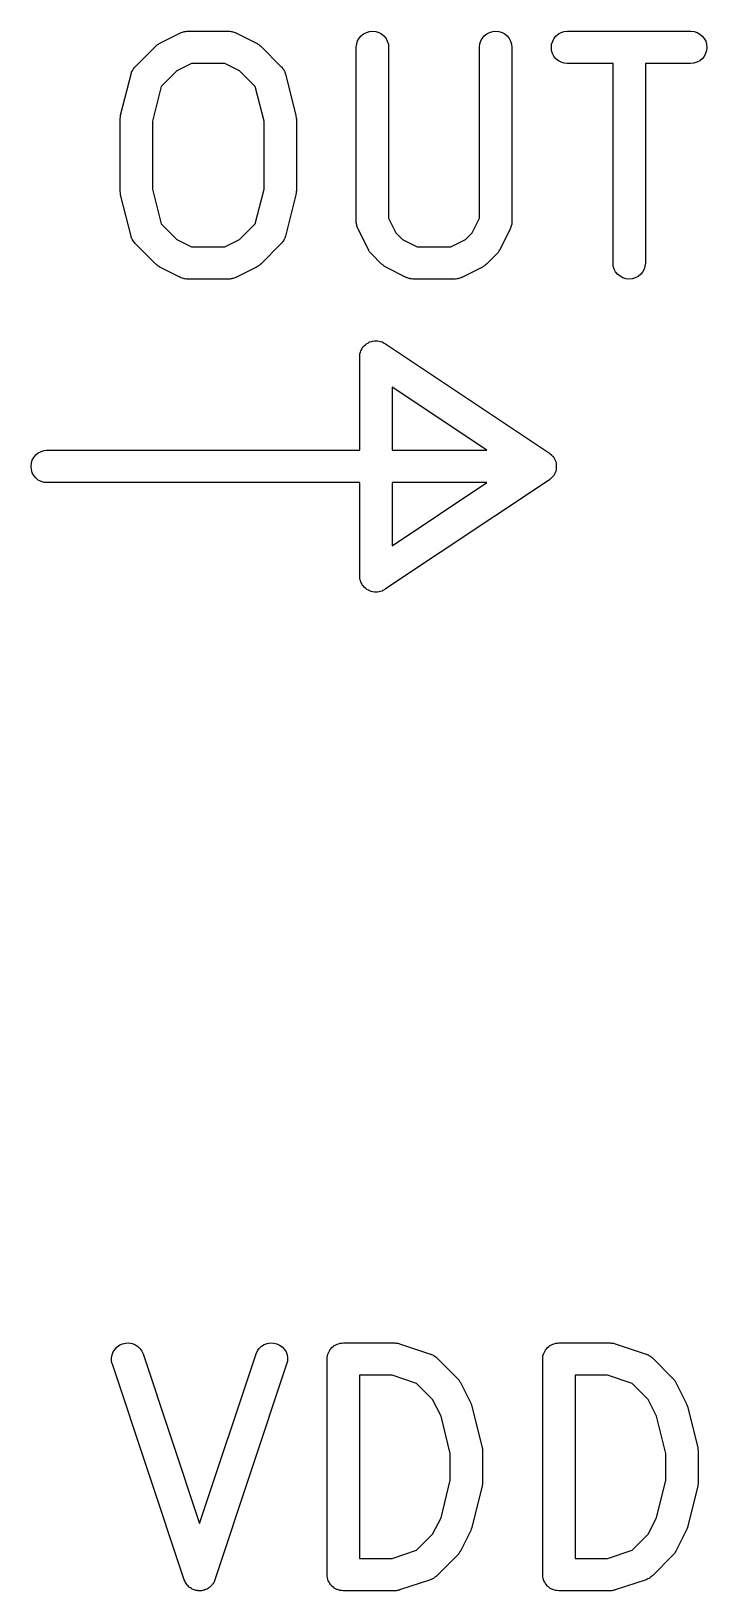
# Model space of a CAD drawing. Extents: x 123.1 to 175.8, y -128.4 to -81.3.
# Drawn here: x 161.38 to 164.51, y -92.56 to -85.33 of the extents above; entities that cross this region are included whole.
import ezdxf

# ---------------------------------------------------------------- set-up
doc = ezdxf.new("R2010")
doc.units = 0
doc.header["$MEASUREMENT"] = 0
doc.layers.add('BLACK', color=7, linetype='CONTINUOUS')

msp = doc.modelspace()

# ---------------------------------------------------------------- linework, layer by layer
at = {"layer": 'BLACK', "linetype": 'CONTINUOUS'}
for p, q in [((161.973, -85.3852), (161.976, -85.3829)), ((161.976, -85.3829), (162.071, -85.3353)), ((162.071, -85.3353), (162.072, -85.3348)), ((162.072, -85.3348), (162.074, -85.3341)), ((162.074, -85.3341), (162.076, -85.333)), ((162.076, -85.333), (162.081, -85.3316)), ((162.081, -85.3316), (162.086, -85.3298)), ((162.086, -85.3298), (162.088, -85.3294)), ((162.088, -85.3294), (162.09, -85.3288)), ((162.09, -85.3288), (162.096, -85.3283)), ((162.096, -85.3283), (162.101, -85.3275)), ((162.101, -85.3275), (162.103, -85.3276)), ((162.103, -85.3276), (162.105, -85.3274)), ((162.105, -85.3274), (162.295, -85.3274)), ((162.295, -85.3274), (162.297, -85.3274)), ((162.297, -85.3274), (162.299, -85.3276)), ((162.299, -85.3276), (162.301, -85.3276)), ((162.301, -85.3276), (162.306, -85.3284)), ((162.306, -85.3284), (162.311, -85.329)), ((162.311, -85.329), (162.313, -85.3297)), ((162.313, -85.3297), (162.315, -85.3301)), ((162.315, -85.3301), (162.32, -85.3319)), ((162.32, -85.3319), (162.325, -85.3334)), ((162.325, -85.3334), (162.327, -85.3345)), ((162.327, -85.3345), (162.329, -85.3353)), ((162.329, -85.3353), (162.424, -85.3829)), ((162.424, -85.3829), (162.425, -85.3834)), ((162.425, -85.3834), (162.429, -85.3857)), ((162.889, -85.3868), (162.893, -85.3728)), ((162.893, -85.3728), (162.9, -85.36)), ((162.9, -85.36), (162.91, -85.3488)), ((162.91, -85.3488), (162.921, -85.3396)), ((162.921, -85.3396), (162.934, -85.3328)), ((162.934, -85.3328), (162.948, -85.3287)), ((162.948, -85.3287), (162.963, -85.3274)), ((162.963, -85.3274), (162.977, -85.3289)), ((162.977, -85.3289), (162.991, -85.3332)), ((162.991, -85.3332), (163.004, -85.3402)), ((163.004, -85.3402), (163.015, -85.3495)), ((163.015, -85.3495), (163.025, -85.3609)), ((163.025, -85.3609), (163.031, -85.3738)), ((163.031, -85.3738), (163.036, -85.3878)), ((163.46, -85.3868), (163.465, -85.3728)), ((163.465, -85.3728), (163.472, -85.36)), ((163.472, -85.36), (163.481, -85.3488)), ((163.481, -85.3488), (163.493, -85.3396)), ((163.493, -85.3396), (163.505, -85.3328)), ((163.505, -85.3328), (163.52, -85.3287)), ((163.52, -85.3287), (163.534, -85.3274)), ((163.534, -85.3274), (163.549, -85.3289)), ((163.549, -85.3289), (163.563, -85.3332)), ((163.563, -85.3332), (163.576, -85.3402)), ((163.576, -85.3402), (163.587, -85.3495)), ((163.587, -85.3495), (163.596, -85.3609)), ((163.596, -85.3609), (163.603, -85.3738)), ((163.603, -85.3738), (163.607, -85.3878)), ((163.793, -85.3873), (163.798, -85.3733)), ((163.798, -85.3733), (163.805, -85.3604)), ((163.805, -85.3604), (163.814, -85.3492)), ((163.814, -85.3492), (163.825, -85.3399)), ((163.825, -85.3399), (163.838, -85.333)), ((163.838, -85.333), (163.852, -85.3288)), ((163.852, -85.3288), (163.867, -85.3274)), ((163.867, -85.3274), (164.438, -85.3274)), ((164.438, -85.3274), (164.439, -85.3274)), ((164.439, -85.3274), (164.454, -85.329)), ((164.454, -85.329), (164.468, -85.3334)), ((164.468, -85.3334), (164.481, -85.3405)), ((164.481, -85.3405), (164.492, -85.3499)), ((164.492, -85.3499), (164.501, -85.3613)), ((164.501, -85.3613), (164.508, -85.3743)), ((164.508, -85.3743), (164.512, -85.3883)), ((161.861, -85.4922), (161.957, -85.397)), ((161.957, -85.3962), (161.961, -85.3936)), ((161.957, -85.397), (161.957, -85.3962)), ((161.961, -85.3936), (161.964, -85.3907)), ((161.964, -85.3907), (161.966, -85.389)), ((161.966, -85.389), (161.969, -85.3871)), ((161.969, -85.3871), (161.973, -85.3852)), ((162.429, -85.3857), (162.432, -85.3877)), ((162.432, -85.3877), (162.435, -85.3897)), ((162.435, -85.3897), (162.437, -85.3914)), ((162.437, -85.3914), (162.44, -85.3943)), ((162.44, -85.3943), (162.444, -85.397)), ((162.444, -85.397), (162.539, -85.4922)), ((162.887, -85.4013), (162.889, -85.3868)), ((162.887, -85.4024), (162.887, -85.4013)), ((162.887, -86.2119), (162.887, -85.4024)), ((163.036, -85.3878), (163.037, -85.4024)), ((163.037, -85.4024), (163.037, -86.1942)), ((163.459, -85.4013), (163.46, -85.3868)), ((163.459, -85.4024), (163.459, -85.4013)), ((163.459, -86.1942), (163.459, -85.4024)), ((163.607, -85.3878), (163.609, -85.4024)), ((163.609, -85.4024), (163.609, -86.2119)), ((163.792, -85.4019), (163.793, -85.3873)), ((163.793, -85.4164), (163.792, -85.4019)), ((163.797, -85.4305), (163.793, -85.4164)), ((163.804, -85.4434), (163.797, -85.4305)), ((163.813, -85.4549), (163.804, -85.4434)), ((163.825, -85.4643), (163.813, -85.4549)), ((164.491, -85.4556), (164.48, -85.4648)), ((164.501, -85.4443), (164.491, -85.4556)), ((164.507, -85.4314), (164.501, -85.4443)), ((164.512, -85.4175), (164.507, -85.4314)), ((164.512, -85.3883), (164.513, -85.4029)), ((164.513, -85.4029), (164.512, -85.4175)), ((161.794, -85.7175), (161.842, -85.527)), ((161.842, -85.526), (161.844, -85.5213)), ((161.842, -85.527), (161.842, -85.526)), ((161.844, -85.5213), (161.845, -85.5164)), ((161.845, -85.5164), (161.846, -85.5144)), ((161.846, -85.5144), (161.847, -85.5123)), ((161.847, -85.5123), (161.85, -85.508)), ((161.85, -85.508), (161.852, -85.5035)), ((161.852, -85.5035), (161.854, -85.5018)), ((161.854, -85.5018), (161.855, -85.4999)), ((161.855, -85.4999), (161.858, -85.4961)), ((161.858, -85.4961), (161.861, -85.4922)), ((162.054, -85.5116), (161.982, -85.5836)), ((162.123, -85.4774), (162.054, -85.5116)), ((162.278, -85.4774), (162.123, -85.4774)), ((162.346, -85.5116), (162.278, -85.4774)), ((162.418, -85.5836), (162.346, -85.5116)), ((162.539, -85.4922), (162.54, -85.4929)), ((162.54, -85.4929), (162.543, -85.4969)), ((162.543, -85.4969), (162.546, -85.5007)), ((162.546, -85.5007), (162.547, -85.5026)), ((162.547, -85.5026), (162.549, -85.5044)), ((162.549, -85.5044), (162.551, -85.5089)), ((162.551, -85.5089), (162.554, -85.5133)), ((162.554, -85.5133), (162.555, -85.5154)), ((162.555, -85.5154), (162.556, -85.5174)), ((162.556, -85.5174), (162.557, -85.5223)), ((162.557, -85.5223), (162.559, -85.527)), ((162.559, -85.527), (162.606, -85.7175)), ((163.837, -85.4713), (163.825, -85.4643)), ((163.851, -85.4757), (163.837, -85.4713)), ((163.866, -85.4774), (163.851, -85.4757)), ((163.867, -85.4774), (163.866, -85.4774)), ((164.078, -85.4774), (163.867, -85.4774)), ((164.078, -86.4024), (164.078, -85.4774)), ((164.438, -85.4774), (164.228, -85.4774)), ((164.228, -85.4774), (164.228, -86.4024)), ((164.453, -85.476), (164.438, -85.4774)), ((164.467, -85.4717), (164.453, -85.476)), ((164.48, -85.4648), (164.467, -85.4717)), ((161.982, -85.5836), (161.942, -85.7449)), ((162.459, -85.7449), (162.418, -85.5836)), ((161.792, -85.732), (161.793, -85.7261)), ((161.792, -85.7333), (161.792, -85.732)), ((161.792, -85.7347), (161.792, -85.7333)), ((161.792, -85.7357), (161.792, -85.7347)), ((161.792, -86.069), (161.792, -85.7357)), ((161.793, -85.7261), (161.794, -85.7201)), ((161.794, -85.7188), (161.794, -85.7175)), ((161.794, -85.7201), (161.794, -85.7188)), ((161.942, -85.7449), (161.942, -86.0598)), ((162.459, -86.0598), (162.459, -85.7449)), ((162.606, -85.7175), (162.607, -85.7185)), ((162.607, -85.7185), (162.607, -85.7199)), ((162.607, -85.7199), (162.607, -85.7211)), ((162.607, -85.7211), (162.608, -85.7271)), ((162.608, -85.7271), (162.609, -85.733)), ((162.609, -85.733), (162.608, -85.7344)), ((162.608, -85.7344), (162.609, -85.7357)), ((162.609, -85.7357), (162.609, -86.069)), ((161.792, -86.0704), (161.792, -86.069)), ((161.792, -86.0717), (161.792, -86.0704)), ((161.793, -86.0776), (161.792, -86.0717)), ((161.793, -86.0836), (161.793, -86.0776)), ((161.794, -86.0849), (161.793, -86.0836)), ((161.794, -86.0862), (161.794, -86.0849)), ((161.794, -86.0872), (161.794, -86.0862)), ((161.842, -86.2777), (161.794, -86.0872)), ((161.942, -86.0598), (161.982, -86.2212)), ((162.418, -86.2212), (162.459, -86.0598)), ((162.606, -86.0872), (162.559, -86.2777)), ((162.607, -86.0859), (162.606, -86.0872)), ((162.608, -86.0787), (162.607, -86.0846)), ((162.607, -86.0846), (162.607, -86.0859)), ((162.609, -86.0701), (162.608, -86.0714)), ((162.608, -86.0714), (162.608, -86.0728)), ((162.608, -86.0728), (162.608, -86.0787)), ((162.609, -86.069), (162.609, -86.0701)), ((161.982, -86.2212), (162.054, -86.2931)), ((162.346, -86.2931), (162.418, -86.2212)), ((162.887, -86.2141), (162.887, -86.2119)), ((162.887, -86.2163), (162.887, -86.2141)), ((162.888, -86.2214), (162.887, -86.2163)), ((162.889, -86.2265), (162.888, -86.2214)), ((162.889, -86.2286), (162.889, -86.2265)), ((162.89, -86.2308), (162.889, -86.2286)), ((162.891, -86.2356), (162.89, -86.2308)), ((162.893, -86.2405), (162.891, -86.2356)), ((162.894, -86.2424), (162.893, -86.2405)), ((162.895, -86.2445), (162.894, -86.2424)), ((162.895, -86.2454), (162.895, -86.2445)), ((162.943, -86.3407), (162.895, -86.2454)), ((163.037, -86.1942), (163.071, -86.2627)), ((163.424, -86.2627), (163.459, -86.1942)), ((163.601, -86.2454), (163.553, -86.3407)), ((163.603, -86.2415), (163.601, -86.2434)), ((163.601, -86.2434), (163.601, -86.2454)), ((163.604, -86.2366), (163.603, -86.2415)), ((163.606, -86.2318), (163.604, -86.2366)), ((163.607, -86.2275), (163.606, -86.2296)), ((163.606, -86.2296), (163.606, -86.2318)), ((163.608, -86.2224), (163.607, -86.2275)), ((163.609, -86.213), (163.608, -86.2151)), ((163.608, -86.2151), (163.608, -86.2174)), ((163.608, -86.2174), (163.608, -86.2224)), ((163.609, -86.2119), (163.609, -86.213)), ((161.843, -86.2825), (161.842, -86.2777)), ((161.845, -86.2874), (161.843, -86.2825)), ((161.846, -86.2894), (161.845, -86.2874)), ((161.847, -86.2915), (161.846, -86.2894)), ((161.849, -86.2959), (161.847, -86.2915)), ((161.852, -86.3004), (161.849, -86.2959)), ((161.853, -86.3021), (161.852, -86.3004)), ((161.854, -86.3041), (161.853, -86.3021)), ((161.858, -86.3078), (161.854, -86.3041)), ((161.861, -86.3118), (161.858, -86.3078)), ((161.861, -86.3126), (161.861, -86.3118)), ((161.957, -86.4078), (161.861, -86.3126)), ((162.054, -86.2931), (162.123, -86.3274)), ((162.278, -86.3274), (162.346, -86.2931)), ((162.539, -86.3126), (162.444, -86.4078)), ((162.542, -86.3086), (162.539, -86.3126)), ((162.546, -86.3049), (162.542, -86.3086)), ((162.547, -86.303), (162.546, -86.3049)), ((162.548, -86.3012), (162.547, -86.303)), ((162.551, -86.2968), (162.548, -86.3012)), ((162.553, -86.2924), (162.551, -86.2968)), ((162.554, -86.2903), (162.553, -86.2924)), ((162.555, -86.2883), (162.554, -86.2903)), ((162.557, -86.2835), (162.555, -86.2883)), ((162.558, -86.2787), (162.557, -86.2835)), ((162.559, -86.2777), (162.558, -86.2787)), ((163.071, -86.2627), (163.102, -86.2931)), ((163.102, -86.2931), (163.17, -86.3274)), ((163.325, -86.3274), (163.394, -86.2931)), ((163.394, -86.2931), (163.424, -86.2627)), ((162.123, -86.3274), (162.278, -86.3274)), ((162.945, -86.3443), (162.943, -86.3407)), ((162.947, -86.348), (162.945, -86.3443)), ((162.949, -86.3504), (162.947, -86.348)), ((162.95, -86.3531), (162.949, -86.3504)), ((162.953, -86.3561), (162.95, -86.3531)), ((162.956, -86.3594), (162.953, -86.3561)), ((162.957, -86.3602), (162.956, -86.3594)), ((163.004, -86.4078), (162.957, -86.3602)), ((163.17, -86.3274), (163.325, -86.3274)), ((163.539, -86.3602), (163.491, -86.4078)), ((163.542, -86.3569), (163.539, -86.3602)), ((163.545, -86.3539), (163.542, -86.3569)), ((163.546, -86.3513), (163.545, -86.3539)), ((163.548, -86.3489), (163.546, -86.3513)), ((163.55, -86.3452), (163.548, -86.3489)), ((163.553, -86.3416), (163.55, -86.3452)), ((163.553, -86.3407), (163.553, -86.3416)), ((161.96, -86.4105), (161.957, -86.4078)), ((161.963, -86.4134), (161.96, -86.4105)), ((161.966, -86.4151), (161.963, -86.4134)), ((161.968, -86.4171), (161.966, -86.4151)), ((161.972, -86.4191), (161.968, -86.4171)), ((161.975, -86.4214), (161.972, -86.4191)), ((161.976, -86.4218), (161.975, -86.4214)), ((162.071, -86.4695), (161.976, -86.4218)), ((162.074, -86.4703), (162.071, -86.4695)), ((162.328, -86.4699), (162.326, -86.4707)), ((162.329, -86.4695), (162.328, -86.4699)), ((162.424, -86.4218), (162.329, -86.4695)), ((162.428, -86.4196), (162.424, -86.4218)), ((162.432, -86.4177), (162.428, -86.4196)), ((162.434, -86.4157), (162.432, -86.4177)), ((162.437, -86.4141), (162.434, -86.4157)), ((162.44, -86.4112), (162.437, -86.4141)), ((162.443, -86.4085), (162.44, -86.4112)), ((162.444, -86.4078), (162.443, -86.4085)), ((163.008, -86.4105), (163.004, -86.4078)), ((163.011, -86.4134), (163.008, -86.4105)), ((163.013, -86.4151), (163.011, -86.4134)), ((163.016, -86.4171), (163.013, -86.4151)), ((163.019, -86.4191), (163.016, -86.4171)), ((163.023, -86.4214), (163.019, -86.4191)), ((163.024, -86.4218), (163.023, -86.4214)), ((163.119, -86.4695), (163.024, -86.4218)), ((163.121, -86.4703), (163.119, -86.4695)), ((163.376, -86.4699), (163.374, -86.4707)), ((163.377, -86.4695), (163.376, -86.4699)), ((163.472, -86.4218), (163.377, -86.4695)), ((163.475, -86.4196), (163.472, -86.4218)), ((163.479, -86.4177), (163.475, -86.4196)), ((163.482, -86.4157), (163.479, -86.4177)), ((163.484, -86.4141), (163.482, -86.4157)), ((163.487, -86.4112), (163.484, -86.4141)), ((163.491, -86.4085), (163.487, -86.4112)), ((163.491, -86.4078), (163.491, -86.4085)), ((164.079, -86.4169), (164.078, -86.4024)), ((164.083, -86.431), (164.079, -86.4169)), ((164.09, -86.4439), (164.083, -86.431)), ((164.099, -86.4552), (164.09, -86.4439)), ((164.111, -86.4646), (164.099, -86.4552)), ((164.124, -86.4715), (164.111, -86.4646)), ((164.194, -86.4651), (164.181, -86.4719)), ((164.205, -86.456), (164.194, -86.4651)), ((164.215, -86.4448), (164.205, -86.456)), ((164.222, -86.4319), (164.215, -86.4448)), ((164.226, -86.418), (164.222, -86.4319)), ((164.228, -86.4034), (164.226, -86.418)), ((164.228, -86.4024), (164.228, -86.4034)), ((162.075, -86.4713), (162.074, -86.4703)), ((162.08, -86.4729), (162.075, -86.4713)), ((162.085, -86.4747), (162.08, -86.4729)), ((162.087, -86.4751), (162.085, -86.4747)), ((162.089, -86.4757), (162.087, -86.4751)), ((162.094, -86.4763), (162.089, -86.4757)), ((162.1, -86.4772), (162.094, -86.4763)), ((162.102, -86.4771), (162.1, -86.4772)), ((162.104, -86.4774), (162.102, -86.4771)), ((162.105, -86.4774), (162.104, -86.4774)), ((162.295, -86.4774), (162.105, -86.4774)), ((162.298, -86.4772), (162.295, -86.4774)), ((162.3, -86.4773), (162.298, -86.4772)), ((162.305, -86.4765), (162.3, -86.4773)), ((162.31, -86.476), (162.305, -86.4765)), ((162.312, -86.4753), (162.31, -86.476)), ((162.314, -86.475), (162.312, -86.4753)), ((162.319, -86.4732), (162.314, -86.475)), ((162.324, -86.4717), (162.319, -86.4732)), ((162.326, -86.4707), (162.324, -86.4717)), ((163.123, -86.4713), (163.121, -86.4703)), ((163.128, -86.4729), (163.123, -86.4713)), ((163.133, -86.4747), (163.128, -86.4729)), ((163.135, -86.4751), (163.133, -86.4747)), ((163.137, -86.4757), (163.135, -86.4751)), ((163.142, -86.4763), (163.137, -86.4757)), ((163.147, -86.4772), (163.142, -86.4763)), ((163.149, -86.4771), (163.147, -86.4772)), ((163.152, -86.4774), (163.149, -86.4771)), ((163.153, -86.4774), (163.152, -86.4774)), ((163.343, -86.4774), (163.153, -86.4774)), ((163.345, -86.4772), (163.343, -86.4774)), ((163.347, -86.4773), (163.345, -86.4772)), ((163.353, -86.4765), (163.347, -86.4773)), ((163.358, -86.476), (163.353, -86.4765)), ((163.36, -86.4753), (163.358, -86.476)), ((163.362, -86.475), (163.36, -86.4753)), ((163.367, -86.4732), (163.362, -86.475)), ((163.372, -86.4717), (163.367, -86.4732)), ((163.374, -86.4707), (163.372, -86.4717)), ((164.138, -86.4758), (164.124, -86.4715)), ((164.152, -86.4774), (164.138, -86.4758)), ((164.167, -86.4761), (164.152, -86.4774)), ((164.181, -86.4719), (164.167, -86.4761)), ((162.903, -86.8307), (162.904, -86.8244)), ((162.903, -86.8353), (162.903, -86.8307)), ((162.904, -86.8243), (162.906, -86.8172)), ((162.904, -86.8244), (162.904, -86.8243)), ((162.904, -86.8243), (162.904, -86.8243)), ((162.906, -86.8172), (162.908, -86.8102)), ((162.908, -86.8102), (162.912, -86.8036)), ((162.908, -86.8102), (162.908, -86.8102)), ((162.908, -86.8102), (162.908, -86.8102)), ((162.912, -86.8036), (162.915, -86.7972)), ((162.915, -86.7971), (162.921, -86.7908)), ((162.915, -86.7972), (162.915, -86.7971)), ((162.915, -86.7972), (162.915, -86.7972)), ((162.921, -86.7908), (162.925, -86.7858)), ((162.925, -86.7857), (162.931, -86.7803)), ((162.925, -86.7858), (162.925, -86.7857)), ((162.925, -86.7857), (162.925, -86.7857)), ((162.931, -86.7803), (162.936, -86.7764)), ((162.936, -86.7763), (162.943, -86.7726)), ((162.936, -86.7764), (162.936, -86.7763)), ((162.936, -86.7764), (162.936, -86.7764)), ((162.943, -86.7726), (162.949, -86.7694)), ((162.949, -86.7694), (162.957, -86.7671)), ((162.949, -86.7694), (162.949, -86.7694)), ((162.949, -86.7694), (162.949, -86.7694)), ((162.957, -86.7671), (162.963, -86.7651)), ((162.963, -86.7651), (162.971, -86.7643)), ((162.963, -86.7651), (162.963, -86.7651)), ((162.963, -86.7651), (162.963, -86.7651)), ((162.971, -86.7643), (162.978, -86.7636)), ((162.978, -86.7636), (162.978, -86.7636)), ((162.978, -86.7636), (162.978, -86.7636)), ((162.978, -86.7636), (162.986, -86.7644)), ((162.986, -86.7644), (162.993, -86.7651)), ((162.993, -86.7651), (162.993, -86.7651)), ((162.993, -86.7651), (162.993, -86.7651)), ((162.993, -86.7651), (163, -86.7672)), ((163, -86.7672), (163.007, -86.7693)), ((163.007, -86.7693), (163.007, -86.7694)), ((163.007, -86.7694), (163.007, -86.7694)), ((163.007, -86.7694), (163.013, -86.7728)), ((163.013, -86.7728), (163.017, -86.7746)), ((163.017, -86.7746), (163.017, -86.7746)), ((163.017, -86.7746), (163.02, -86.7763)), ((163.02, -86.7763), (163.023, -86.7787)), ((163.023, -86.7787), (163.779, -87.2826)), ((162.903, -86.8354), (162.903, -86.8353)), ((162.903, -86.8391), (162.903, -86.8354)), ((162.903, -86.8427), (162.903, -86.8391)), ((162.903, -87.272), (162.903, -86.8427)), ((163.492, -87.272), (163.053, -86.9791)), ((163.053, -86.9791), (163.053, -87.272)), ((161.379, -87.347), (161.38, -87.3323)), ((161.38, -87.3323), (161.384, -87.3182)), ((161.384, -87.3182), (161.391, -87.3051)), ((161.391, -87.3051), (161.401, -87.2937)), ((161.401, -87.2937), (161.412, -87.2843)), ((161.412, -87.2843), (161.425, -87.2774)), ((161.425, -87.2774), (161.439, -87.2731)), ((161.439, -87.2731), (161.45, -87.272)), ((161.45, -87.272), (162.903, -87.272)), ((163.053, -87.272), (163.492, -87.272)), ((163.779, -87.2826), (163.782, -87.2843)), ((163.782, -87.2843), (163.782, -87.2844)), ((163.782, -87.2844), (163.782, -87.2844)), ((163.782, -87.2844), (163.787, -87.2883)), ((163.787, -87.2883), (163.787, -87.2889)), ((163.787, -87.2889), (163.793, -87.2937)), ((163.793, -87.2937), (163.793, -87.2937)), ((163.793, -87.2937), (163.793, -87.2937)), ((163.793, -87.2937), (163.793, -87.2937)), ((163.793, -87.2937), (163.793, -87.2938)), ((163.793, -87.2938), (163.797, -87.2986)), ((163.797, -87.2986), (163.798, -87.2998)), ((163.798, -87.2998), (163.803, -87.3051)), ((163.803, -87.3051), (163.803, -87.3051)), ((163.803, -87.3051), (163.803, -87.3051)), ((163.803, -87.3051), (163.803, -87.3052)), ((163.803, -87.3052), (163.803, -87.3052)), ((163.803, -87.3052), (163.806, -87.3112)), ((163.806, -87.3112), (163.806, -87.3117)), ((163.806, -87.3117), (163.81, -87.3181)), ((163.81, -87.3181), (163.81, -87.3181)), ((163.81, -87.3181), (163.81, -87.3182)), ((163.81, -87.3182), (163.81, -87.3182)), ((163.81, -87.3182), (163.81, -87.3182)), ((163.81, -87.3182), (163.812, -87.325)), ((163.812, -87.325), (163.812, -87.3252)), ((163.812, -87.3252), (163.814, -87.3322)), ((163.814, -87.3322), (163.814, -87.3323)), ((163.814, -87.3323), (163.814, -87.3323)), ((163.814, -87.3323), (163.814, -87.3323)), ((163.814, -87.3323), (163.814, -87.3324)), ((163.814, -87.3324), (163.815, -87.339)), ((161.38, -87.3617), (161.379, -87.347)), ((161.384, -87.3758), (161.38, -87.3617)), ((161.391, -87.3889), (161.384, -87.3758)), ((161.401, -87.4003), (161.391, -87.3889)), ((161.412, -87.4097), (161.401, -87.4003)), ((161.425, -87.4166), (161.412, -87.4097)), ((163.782, -87.4097), (163.779, -87.4114)), ((163.787, -87.4057), (163.782, -87.4096)), ((163.782, -87.4096), (163.782, -87.4096)), ((163.782, -87.4096), (163.782, -87.4097)), ((163.793, -87.4003), (163.787, -87.4051)), ((163.787, -87.4051), (163.787, -87.4057)), ((163.797, -87.3954), (163.793, -87.4002)), ((163.793, -87.4002), (163.793, -87.4003)), ((163.793, -87.4003), (163.793, -87.4003)), ((163.793, -87.4003), (163.793, -87.4003)), ((163.793, -87.4003), (163.793, -87.4003)), ((163.798, -87.3942), (163.797, -87.3954)), ((163.803, -87.3889), (163.798, -87.3942)), ((163.806, -87.3828), (163.803, -87.3888)), ((163.803, -87.3888), (163.803, -87.3888)), ((163.803, -87.3888), (163.803, -87.3889)), ((163.803, -87.3889), (163.803, -87.3889)), ((163.803, -87.3889), (163.803, -87.3889)), ((163.81, -87.3759), (163.806, -87.3823)), ((163.806, -87.3823), (163.806, -87.3828)), ((163.812, -87.369), (163.81, -87.3758)), ((163.81, -87.3758), (163.81, -87.3758)), ((163.81, -87.3758), (163.81, -87.3758)), ((163.81, -87.3758), (163.81, -87.3759)), ((163.81, -87.3759), (163.81, -87.3759)), ((163.814, -87.3618), (163.812, -87.3688)), ((163.812, -87.3688), (163.812, -87.369)), ((163.815, -87.355), (163.814, -87.3616)), ((163.814, -87.3616), (163.814, -87.3617)), ((163.814, -87.3617), (163.814, -87.3617)), ((163.814, -87.3617), (163.814, -87.3617)), ((163.814, -87.3617), (163.814, -87.3618)), ((163.815, -87.339), (163.815, -87.3403)), ((163.815, -87.3403), (163.815, -87.3469)), ((163.815, -87.3469), (163.815, -87.347)), ((163.815, -87.347), (163.815, -87.347)), ((163.815, -87.347), (163.815, -87.347)), ((163.815, -87.347), (163.815, -87.3471)), ((163.815, -87.3471), (163.815, -87.3537)), ((163.815, -87.3537), (163.815, -87.355)), ((161.439, -87.4209), (161.425, -87.4166)), ((161.45, -87.422), (161.439, -87.4209)), ((162.903, -87.422), (161.45, -87.422)), ((162.903, -87.8513), (162.903, -87.422)), ((163.779, -87.4114), (163.023, -87.9153)), ((163.053, -87.422), (163.053, -87.7149)), ((163.053, -87.7149), (163.492, -87.422)), ((163.492, -87.422), (163.053, -87.422)), ((162.903, -87.8549), (162.903, -87.8513)), ((162.903, -87.8586), (162.903, -87.8549)), ((162.903, -87.8587), (162.903, -87.8586)), ((162.903, -87.862), (162.903, -87.8587)), ((162.904, -87.8696), (162.903, -87.862)), ((162.904, -87.8697), (162.904, -87.8696)), ((162.906, -87.8762), (162.904, -87.8697)), ((162.904, -87.8697), (162.904, -87.8697)), ((162.908, -87.8838), (162.906, -87.8762)), ((162.912, -87.89), (162.908, -87.8838)), ((162.908, -87.8838), (162.908, -87.8838)), ((162.908, -87.8838), (162.908, -87.8838)), ((162.915, -87.8968), (162.912, -87.89)), ((162.915, -87.8969), (162.915, -87.8968)), ((162.915, -87.8968), (162.915, -87.8968)), ((162.92, -87.9028), (162.915, -87.8969)), ((162.925, -87.9082), (162.92, -87.9028)), ((162.925, -87.9083), (162.925, -87.9082)), ((162.931, -87.9133), (162.925, -87.9083)), ((162.925, -87.9083), (162.925, -87.9083)), ((162.936, -87.9176), (162.931, -87.9133)), ((163.023, -87.9153), (163.02, -87.9177)), ((162.936, -87.9177), (162.936, -87.9176)), ((162.936, -87.9176), (162.936, -87.9176)), ((162.943, -87.9212), (162.936, -87.9177)), ((162.949, -87.9246), (162.943, -87.9212)), ((162.956, -87.9268), (162.949, -87.9246)), ((162.949, -87.9246), (162.949, -87.9246)), ((162.949, -87.9246), (162.949, -87.9246)), ((162.963, -87.9289), (162.956, -87.9268)), ((162.971, -87.9297), (162.963, -87.9289)), ((162.963, -87.9289), (162.963, -87.9289)), ((162.963, -87.9289), (162.963, -87.9289)), ((162.978, -87.9304), (162.971, -87.9297)), ((162.986, -87.9296), (162.978, -87.9304)), ((162.978, -87.9304), (162.978, -87.9304)), ((162.978, -87.9304), (162.978, -87.9304)), ((162.993, -87.9289), (162.986, -87.9296)), ((163, -87.9267), (162.993, -87.9289)), ((162.993, -87.9289), (162.993, -87.9289)), ((162.993, -87.9289), (162.993, -87.9289)), ((163.007, -87.9247), (163, -87.9267)), ((163.014, -87.921), (163.007, -87.9246)), ((163.007, -87.9246), (163.007, -87.9246)), ((163.007, -87.9246), (163.007, -87.9247)), ((163.017, -87.9194), (163.014, -87.921)), ((163.02, -87.9177), (163.017, -87.9194)), ((163.017, -87.9194), (163.017, -87.9194)), ((161.755, -91.4678), (161.76, -91.4541)), ((161.76, -91.4541), (161.768, -91.4418)), ((161.768, -91.4418), (161.778, -91.4313)), ((161.778, -91.4313), (161.79, -91.4229)), ((161.79, -91.4229), (161.803, -91.4171)), ((161.803, -91.4171), (161.818, -91.4139)), ((161.818, -91.4139), (161.832, -91.4136)), ((161.832, -91.4136), (161.847, -91.4161)), ((161.847, -91.4161), (161.86, -91.4214)), ((161.86, -91.4214), (161.873, -91.4293)), ((161.873, -91.4293), (161.883, -91.4393)), ((161.883, -91.4393), (161.892, -91.4513)), ((161.892, -91.4513), (161.898, -91.4647)), ((162.423, -91.4637), (162.429, -91.4504)), ((162.429, -91.4504), (162.437, -91.4386)), ((162.437, -91.4386), (162.448, -91.4286)), ((162.448, -91.4286), (162.46, -91.421)), ((162.46, -91.421), (162.474, -91.4159)), ((162.474, -91.4159), (162.489, -91.4135)), ((162.489, -91.4135), (162.503, -91.414)), ((162.503, -91.414), (162.518, -91.4174)), ((162.518, -91.4174), (162.531, -91.4235)), ((162.531, -91.4235), (162.543, -91.432)), ((162.543, -91.432), (162.553, -91.4427)), ((162.553, -91.4427), (162.561, -91.4551)), ((162.561, -91.4551), (162.566, -91.4688)), ((162.755, -91.4661), (162.758, -91.4593)), ((162.758, -91.4588), (162.761, -91.4526)), ((162.758, -91.4591), (162.758, -91.4588)), ((162.758, -91.4593), (162.758, -91.4591)), ((162.761, -91.4526), (162.764, -91.4464)), ((162.764, -91.4464), (162.765, -91.4462)), ((162.765, -91.446), (162.769, -91.4406)), ((162.765, -91.4462), (162.765, -91.446)), ((162.769, -91.4406), (162.774, -91.4352)), ((162.774, -91.4348), (162.78, -91.4304)), ((162.774, -91.435), (162.774, -91.4348)), ((162.774, -91.4352), (162.774, -91.435)), ((162.78, -91.4304), (162.785, -91.4259)), ((162.785, -91.4258), (162.786, -91.4256)), ((162.785, -91.4259), (162.785, -91.4258)), ((162.786, -91.4256), (162.792, -91.4224)), ((162.792, -91.4224), (162.798, -91.419)), ((162.798, -91.419), (162.799, -91.4188)), ((162.798, -91.419), (162.798, -91.419)), ((162.799, -91.4188), (162.805, -91.4168)), ((162.805, -91.4168), (162.812, -91.4148)), ((162.812, -91.4148), (162.813, -91.4147)), ((162.812, -91.4148), (162.812, -91.4148)), ((162.813, -91.4147), (162.82, -91.4141)), ((162.82, -91.4141), (162.827, -91.4134)), ((162.827, -91.4134), (163.065, -91.4134)), ((163.065, -91.4134), (163.066, -91.4134)), ((163.066, -91.4134), (163.07, -91.4139)), ((163.07, -91.4139), (163.074, -91.414)), ((163.074, -91.414), (163.077, -91.4147)), ((163.077, -91.4147), (163.08, -91.415)), ((163.08, -91.415), (163.084, -91.4163)), ((163.084, -91.4163), (163.088, -91.4172)), ((163.088, -91.4172), (163.231, -91.4648)), ((163.755, -91.4661), (163.758, -91.4593)), ((163.758, -91.4588), (163.761, -91.4526)), ((163.758, -91.4591), (163.758, -91.4588)), ((163.758, -91.4593), (163.758, -91.4591)), ((163.761, -91.4526), (163.764, -91.4464)), ((163.764, -91.4464), (163.765, -91.4462)), ((163.765, -91.446), (163.769, -91.4406)), ((163.765, -91.4462), (163.765, -91.446)), ((163.769, -91.4406), (163.774, -91.4352)), ((163.774, -91.4348), (163.78, -91.4304)), ((163.774, -91.435), (163.774, -91.4348)), ((163.774, -91.4352), (163.774, -91.435)), ((163.78, -91.4304), (163.785, -91.4259)), ((163.785, -91.4258), (163.786, -91.4256)), ((163.785, -91.4259), (163.785, -91.4258)), ((163.786, -91.4256), (163.792, -91.4224)), ((163.792, -91.4224), (163.798, -91.419)), ((163.798, -91.419), (163.799, -91.4188)), ((163.798, -91.419), (163.798, -91.419)), ((163.799, -91.4188), (163.805, -91.4168)), ((163.805, -91.4168), (163.812, -91.4148)), ((163.812, -91.4148), (163.813, -91.4147)), ((163.812, -91.4148), (163.812, -91.4148)), ((163.813, -91.4147), (163.82, -91.4141)), ((163.82, -91.4141), (163.827, -91.4134)), ((163.827, -91.4134), (164.065, -91.4134)), ((164.065, -91.4134), (164.066, -91.4134)), ((164.066, -91.4134), (164.07, -91.4139)), ((164.07, -91.4139), (164.074, -91.414)), ((164.074, -91.414), (164.077, -91.4147)), ((164.077, -91.4147), (164.08, -91.415)), ((164.08, -91.415), (164.084, -91.4163)), ((164.084, -91.4163), (164.088, -91.4172)), ((164.088, -91.4172), (164.231, -91.4648)), ((161.752, -91.4821), (161.755, -91.4678)), ((161.752, -91.4968), (161.752, -91.4821)), ((161.755, -91.5111), (161.752, -91.4968)), ((161.756, -91.5121), (161.755, -91.5111)), ((162.089, -92.5121), (161.756, -91.5121)), ((161.898, -91.4647), (162.16, -92.2512)), ((162.16, -92.2512), (162.422, -91.4647)), ((162.564, -91.5121), (162.231, -92.5121)), ((162.422, -91.4647), (162.423, -91.4637)), ((162.568, -91.4978), (162.564, -91.5121)), ((162.566, -91.4688), (162.568, -91.4832)), ((162.568, -91.4832), (162.568, -91.4978)), ((162.752, -91.4803), (162.753, -91.4733)), ((162.752, -91.4873), (162.752, -91.4803)), ((162.752, -91.4878), (162.752, -91.4873)), ((162.752, -91.4879), (162.752, -91.4878)), ((162.752, -91.4884), (162.752, -91.4879)), ((162.752, -91.4879), (162.752, -91.4879)), ((162.752, -92.4884), (162.752, -91.4884)), ((162.753, -91.4728), (162.755, -91.4661)), ((162.753, -91.473), (162.753, -91.4728)), ((162.753, -91.4733), (162.753, -91.473)), ((163.231, -91.4648), (163.232, -91.4652)), ((163.232, -91.4652), (163.234, -91.4661)), ((163.234, -91.4661), (163.236, -91.4668)), ((163.236, -91.4668), (163.241, -91.4692)), ((163.241, -91.4692), (163.246, -91.4713)), ((163.246, -91.4713), (163.247, -91.4726)), ((163.247, -91.4726), (163.249, -91.4737)), ((163.249, -91.4737), (163.253, -91.4769)), ((163.253, -91.4769), (163.257, -91.4799)), ((163.257, -91.4799), (163.259, -91.4816)), ((163.259, -91.4816), (163.261, -91.483)), ((163.261, -91.483), (163.356, -91.5782)), ((163.752, -91.4803), (163.753, -91.4733)), ((163.752, -91.4873), (163.752, -91.4803)), ((163.752, -91.4878), (163.752, -91.4873)), ((163.752, -91.4879), (163.752, -91.4878)), ((163.752, -91.4884), (163.752, -91.4879)), ((163.752, -91.4879), (163.752, -91.4879)), ((163.752, -92.4884), (163.752, -91.4884)), ((163.753, -91.4728), (163.755, -91.4661)), ((163.753, -91.473), (163.753, -91.4728)), ((163.753, -91.4733), (163.753, -91.473)), ((164.231, -91.4648), (164.232, -91.4652)), ((164.232, -91.4652), (164.234, -91.4661)), ((164.234, -91.4661), (164.236, -91.4668)), ((164.236, -91.4668), (164.241, -91.4692)), ((164.241, -91.4692), (164.246, -91.4713)), ((164.246, -91.4713), (164.247, -91.4726)), ((164.247, -91.4726), (164.249, -91.4737)), ((164.249, -91.4737), (164.253, -91.4769)), ((164.253, -91.4769), (164.257, -91.4799)), ((164.257, -91.4799), (164.259, -91.4816)), ((164.259, -91.4816), (164.261, -91.483)), ((164.261, -91.483), (164.356, -91.5782)), ((162.902, -91.5634), (162.902, -92.4134)), ((163.053, -91.5634), (162.902, -91.5634)), ((163.167, -91.6016), (163.053, -91.5634)), ((163.241, -91.6757), (163.167, -91.6016)), ((163.356, -91.5782), (163.357, -91.5789)), ((163.357, -91.5789), (163.359, -91.5822)), ((163.359, -91.5822), (163.362, -91.5853)), ((163.362, -91.5853), (163.364, -91.588)), ((163.364, -91.588), (163.366, -91.5904)), ((163.366, -91.5904), (163.368, -91.5941)), ((163.368, -91.5941), (163.37, -91.5977)), ((163.37, -91.5977), (163.418, -91.6929)), ((163.902, -91.5634), (163.902, -92.4134)), ((164.053, -91.5634), (163.902, -91.5634)), ((164.167, -91.6016), (164.053, -91.5634)), ((164.241, -91.6757), (164.167, -91.6016)), ((164.356, -91.5782), (164.357, -91.5789)), ((164.357, -91.5789), (164.359, -91.5822)), ((164.359, -91.5822), (164.362, -91.5853)), ((164.362, -91.5853), (164.364, -91.588)), ((164.364, -91.588), (164.366, -91.5904)), ((164.366, -91.5904), (164.368, -91.5941)), ((164.368, -91.5941), (164.37, -91.5977)), ((164.37, -91.5977), (164.418, -91.6929)), ((163.28, -91.7527), (163.241, -91.6757)), ((164.28, -91.7527), (164.241, -91.6757)), ((163.418, -91.6929), (163.418, -91.6939)), ((163.418, -91.6939), (163.418, -91.6942)), ((163.418, -91.6942), (163.418, -91.6945)), ((163.418, -91.6945), (163.421, -91.7011)), ((163.421, -91.7011), (163.423, -91.7076)), ((163.423, -91.7076), (163.423, -91.708)), ((163.423, -91.708), (163.423, -91.7083)), ((163.423, -91.7083), (163.471, -91.8988)), ((164.418, -91.6929), (164.418, -91.6939)), ((164.418, -91.6939), (164.418, -91.6942)), ((164.418, -91.6942), (164.418, -91.6945)), ((164.418, -91.6945), (164.421, -91.7011)), ((164.421, -91.7011), (164.423, -91.7076)), ((164.423, -91.7076), (164.423, -91.708)), ((164.423, -91.708), (164.423, -91.7083)), ((164.423, -91.7083), (164.471, -91.8988)), ((163.323, -91.9262), (163.28, -91.7527)), ((164.323, -91.9262), (164.28, -91.7527)), ((163.323, -92.0506), (163.323, -91.9262)), ((163.471, -91.8988), (163.471, -91.8998)), ((163.471, -91.8998), (163.471, -91.9011)), ((163.471, -91.9011), (163.472, -91.9024)), ((163.472, -91.9024), (163.472, -91.9084)), ((163.472, -91.9084), (163.473, -91.9143)), ((163.473, -91.9143), (163.473, -91.9156)), ((163.473, -91.9156), (163.473, -91.917)), ((163.473, -91.917), (163.473, -92.0598)), ((164.323, -92.0506), (164.323, -91.9262)), ((164.471, -91.8988), (164.471, -91.8998)), ((164.471, -91.8998), (164.471, -91.9011)), ((164.471, -91.9011), (164.472, -91.9024)), ((164.472, -91.9024), (164.472, -91.9084)), ((164.472, -91.9084), (164.473, -91.9143)), ((164.473, -91.9143), (164.473, -91.9156)), ((164.473, -91.9156), (164.473, -91.917)), ((164.473, -91.917), (164.473, -92.0598)), ((163.28, -92.2241), (163.323, -92.0506)), ((163.471, -92.078), (163.423, -92.2685)), ((163.472, -92.0695), (163.471, -92.0754)), ((163.471, -92.0754), (163.471, -92.0767)), ((163.471, -92.0767), (163.471, -92.078)), ((163.473, -92.0635), (163.472, -92.0695)), ((163.473, -92.0598), (163.473, -92.0609)), ((163.473, -92.0609), (163.473, -92.0622)), ((163.473, -92.0622), (163.473, -92.0635)), ((164.28, -92.2241), (164.323, -92.0506)), ((164.471, -92.078), (164.423, -92.2685)), ((164.472, -92.0695), (164.471, -92.0754)), ((164.471, -92.0754), (164.471, -92.0767)), ((164.471, -92.0767), (164.471, -92.078)), ((164.473, -92.0635), (164.472, -92.0695)), ((164.473, -92.0598), (164.473, -92.0609)), ((164.473, -92.0609), (164.473, -92.0622)), ((164.473, -92.0622), (164.473, -92.0635)), ((163.241, -92.3011), (163.28, -92.2241)), ((164.241, -92.3011), (164.28, -92.2241)), ((163.167, -92.3752), (163.241, -92.3011)), ((163.418, -92.2838), (163.37, -92.3791)), ((163.42, -92.2767), (163.418, -92.2832)), ((163.418, -92.2832), (163.418, -92.2835)), ((163.418, -92.2835), (163.418, -92.2838)), ((163.423, -92.2702), (163.42, -92.2767)), ((163.423, -92.2685), (163.423, -92.2695)), ((163.423, -92.2695), (163.423, -92.2698)), ((163.423, -92.2698), (163.423, -92.2702)), ((164.167, -92.3752), (164.241, -92.3011)), ((164.418, -92.2838), (164.37, -92.3791)), ((164.42, -92.2767), (164.418, -92.2832)), ((164.418, -92.2832), (164.418, -92.2835)), ((164.418, -92.2835), (164.418, -92.2838)), ((164.423, -92.2702), (164.42, -92.2767)), ((164.423, -92.2685), (164.423, -92.2695)), ((164.423, -92.2695), (164.423, -92.2698)), ((164.423, -92.2698), (164.423, -92.2702)), ((163.053, -92.4134), (163.167, -92.3752)), ((163.356, -92.3986), (163.261, -92.4938)), ((163.359, -92.3953), (163.356, -92.3986)), ((163.362, -92.3923), (163.359, -92.3953)), ((163.363, -92.3897), (163.362, -92.3923)), ((163.365, -92.3872), (163.363, -92.3897)), ((163.367, -92.3835), (163.365, -92.3872)), ((163.369, -92.38), (163.367, -92.3835)), ((163.37, -92.3791), (163.369, -92.38)), ((164.053, -92.4134), (164.167, -92.3752)), ((164.356, -92.3986), (164.261, -92.4938)), ((164.359, -92.3953), (164.356, -92.3986)), ((164.362, -92.3923), (164.359, -92.3953)), ((164.363, -92.3897), (164.362, -92.3923)), ((164.365, -92.3872), (164.363, -92.3897)), ((164.367, -92.3835), (164.365, -92.3872)), ((164.369, -92.38), (164.367, -92.3835)), ((164.37, -92.3791), (164.369, -92.38)), ((162.902, -92.4134), (163.053, -92.4134)), ((163.902, -92.4134), (164.053, -92.4134)), ((162.091, -92.5168), (162.089, -92.5121)), ((162.093, -92.5217), (162.091, -92.5168)), ((162.094, -92.5235), (162.093, -92.5217)), ((162.095, -92.5255), (162.094, -92.5235)), ((162.098, -92.5297), (162.095, -92.5255)), ((162.101, -92.5341), (162.098, -92.5297)), ((162.102, -92.5357), (162.101, -92.5341)), ((162.103, -92.5374), (162.102, -92.5357)), ((162.107, -92.541), (162.103, -92.5374)), ((162.111, -92.5448), (162.107, -92.541)), ((162.112, -92.546), (162.111, -92.5448)), ((162.114, -92.5475), (162.112, -92.546)), ((162.118, -92.5503), (162.114, -92.5475)), ((162.205, -92.5481), (162.201, -92.5509)), ((162.207, -92.5467), (162.205, -92.5481)), ((162.209, -92.5455), (162.207, -92.5467)), ((162.212, -92.5417), (162.209, -92.5455)), ((162.216, -92.5382), (162.212, -92.5417)), ((162.217, -92.5365), (162.216, -92.5382)), ((162.219, -92.5349), (162.217, -92.5365)), ((162.222, -92.5306), (162.219, -92.5349)), ((162.225, -92.5264), (162.222, -92.5306)), ((162.226, -92.5244), (162.225, -92.5264)), ((162.227, -92.5226), (162.226, -92.5244)), ((162.229, -92.5178), (162.227, -92.5226)), ((162.231, -92.5131), (162.229, -92.5178)), ((162.231, -92.5121), (162.231, -92.5131)), ((162.752, -92.4954), (162.752, -92.4884)), ((162.753, -92.5024), (162.752, -92.4954)), ((162.753, -92.5027), (162.753, -92.5024)), ((162.753, -92.5029), (162.753, -92.5027)), ((162.755, -92.5097), (162.753, -92.5029)), ((162.757, -92.5165), (162.755, -92.5097)), ((162.757, -92.5167), (162.757, -92.5165)), ((162.757, -92.517), (162.757, -92.5167)), ((162.761, -92.5232), (162.757, -92.517)), ((162.764, -92.5294), (162.761, -92.5232)), ((162.764, -92.5297), (162.764, -92.5294)), ((162.764, -92.5299), (162.764, -92.5297)), ((162.769, -92.5354), (162.764, -92.5299)), ((162.773, -92.5409), (162.769, -92.5354)), ((162.773, -92.541), (162.773, -92.5409)), ((162.773, -92.5412), (162.773, -92.541)), ((162.779, -92.5457), (162.773, -92.5412)), ((162.784, -92.5503), (162.779, -92.5457)), ((163.231, -92.5119), (163.088, -92.5595)), ((163.233, -92.511), (163.231, -92.5119)), ((163.235, -92.5104), (163.233, -92.511)), ((163.24, -92.508), (163.235, -92.5104)), ((163.245, -92.506), (163.24, -92.508)), ((163.247, -92.5047), (163.245, -92.506)), ((163.248, -92.5037), (163.247, -92.5047)), ((163.252, -92.5005), (163.248, -92.5037)), ((163.257, -92.4975), (163.252, -92.5005)), ((163.258, -92.4959), (163.257, -92.4975)), ((163.26, -92.4945), (163.258, -92.4959)), ((163.261, -92.4938), (163.26, -92.4945)), ((163.752, -92.4954), (163.752, -92.4884)), ((163.753, -92.5024), (163.752, -92.4954)), ((163.753, -92.5027), (163.753, -92.5024)), ((163.753, -92.5029), (163.753, -92.5027)), ((163.755, -92.5097), (163.753, -92.5029)), ((163.757, -92.5165), (163.755, -92.5097)), ((163.757, -92.5167), (163.757, -92.5165)), ((163.757, -92.517), (163.757, -92.5167)), ((163.761, -92.5232), (163.757, -92.517)), ((163.764, -92.5294), (163.761, -92.5232)), ((163.764, -92.5297), (163.764, -92.5294)), ((163.764, -92.5299), (163.764, -92.5297)), ((163.769, -92.5354), (163.764, -92.5299)), ((163.773, -92.5409), (163.769, -92.5354)), ((163.773, -92.541), (163.773, -92.5409)), ((163.773, -92.5412), (163.773, -92.541)), ((163.779, -92.5457), (163.773, -92.5412)), ((163.784, -92.5503), (163.779, -92.5457)), ((164.231, -92.5119), (164.088, -92.5595)), ((164.233, -92.511), (164.231, -92.5119)), ((164.235, -92.5104), (164.233, -92.511)), ((164.24, -92.508), (164.235, -92.5104)), ((164.245, -92.506), (164.24, -92.508)), ((164.247, -92.5047), (164.245, -92.506)), ((164.248, -92.5037), (164.247, -92.5047)), ((164.252, -92.5005), (164.248, -92.5037)), ((164.257, -92.4975), (164.252, -92.5005)), ((164.258, -92.4959), (164.257, -92.4975)), ((164.26, -92.4945), (164.258, -92.4959)), ((164.261, -92.4938), (164.26, -92.4945)), ((162.122, -92.5533), (162.118, -92.5503)), ((162.124, -92.5542), (162.122, -92.5533)), ((162.126, -92.5553), (162.124, -92.5542)), ((162.131, -92.5572), (162.126, -92.5553)), ((162.136, -92.5594), (162.131, -92.5572)), ((162.138, -92.5599), (162.136, -92.5594)), ((162.14, -92.5606), (162.138, -92.5599)), ((162.145, -92.5615), (162.14, -92.5606)), ((162.15, -92.5627), (162.145, -92.5615)), ((162.152, -92.5628), (162.15, -92.5627)), ((162.154, -92.5632), (162.152, -92.5628)), ((162.159, -92.5631), (162.154, -92.5632)), ((162.165, -92.5632), (162.159, -92.5631)), ((162.167, -92.5629), (162.165, -92.5632)), ((162.169, -92.5628), (162.167, -92.5629)), ((162.174, -92.5617), (162.169, -92.5628)), ((162.179, -92.5609), (162.174, -92.5617)), ((162.181, -92.5602), (162.179, -92.5609)), ((162.183, -92.5597), (162.181, -92.5602)), ((162.188, -92.5576), (162.183, -92.5597)), ((162.193, -92.5558), (162.188, -92.5576)), ((162.195, -92.5547), (162.193, -92.5558)), ((162.197, -92.5538), (162.195, -92.5547)), ((162.201, -92.5509), (162.197, -92.5538)), ((162.785, -92.5504), (162.784, -92.5503)), ((162.785, -92.5506), (162.785, -92.5504)), ((162.791, -92.5539), (162.785, -92.5506)), ((162.797, -92.5573), (162.791, -92.5539)), ((162.797, -92.5574), (162.797, -92.5573)), ((162.798, -92.5575), (162.797, -92.5574)), ((162.804, -92.5596), (162.798, -92.5575)), ((162.811, -92.5617), (162.804, -92.5596)), ((162.811, -92.5618), (162.811, -92.5617)), ((162.812, -92.5618), (162.811, -92.5618)), ((162.819, -92.5626), (162.812, -92.5618)), ((162.826, -92.5634), (162.819, -92.5626)), ((162.827, -92.5634), (162.826, -92.5634)), ((162.826, -92.5634), (162.826, -92.5634)), ((162.826, -92.5634), (162.826, -92.5634)), ((162.826, -92.5634), (162.826, -92.5634)), ((163.065, -92.5634), (162.827, -92.5634)), ((163.069, -92.563), (163.065, -92.5634)), ((163.073, -92.5629), (163.069, -92.563)), ((163.076, -92.5623), (163.073, -92.5629)), ((163.079, -92.562), (163.076, -92.5623)), ((163.083, -92.5607), (163.079, -92.562)), ((163.087, -92.5599), (163.083, -92.5607)), ((163.088, -92.5595), (163.087, -92.5599)), ((163.785, -92.5504), (163.784, -92.5503)), ((163.785, -92.5506), (163.785, -92.5504)), ((163.791, -92.5539), (163.785, -92.5506)), ((163.797, -92.5573), (163.791, -92.5539)), ((163.797, -92.5574), (163.797, -92.5573)), ((163.798, -92.5575), (163.797, -92.5574)), ((163.804, -92.5596), (163.798, -92.5575)), ((163.811, -92.5617), (163.804, -92.5596)), ((163.811, -92.5618), (163.811, -92.5617)), ((163.812, -92.5618), (163.811, -92.5618)), ((163.819, -92.5626), (163.812, -92.5618)), ((163.826, -92.5634), (163.819, -92.5626)), ((163.827, -92.5634), (163.826, -92.5634)), ((163.826, -92.5634), (163.826, -92.5634)), ((163.826, -92.5634), (163.826, -92.5634)), ((163.826, -92.5634), (163.826, -92.5634)), ((164.065, -92.5634), (163.827, -92.5634)), ((164.069, -92.563), (164.065, -92.5634)), ((164.073, -92.5629), (164.069, -92.563)), ((164.076, -92.5623), (164.073, -92.5629)), ((164.079, -92.562), (164.076, -92.5623)), ((164.083, -92.5607), (164.079, -92.562)), ((164.087, -92.5599), (164.083, -92.5607)), ((164.088, -92.5595), (164.087, -92.5599))]:
    msp.add_line(p, q, dxfattribs=at)

doc.saveas('drawing.dxf')
